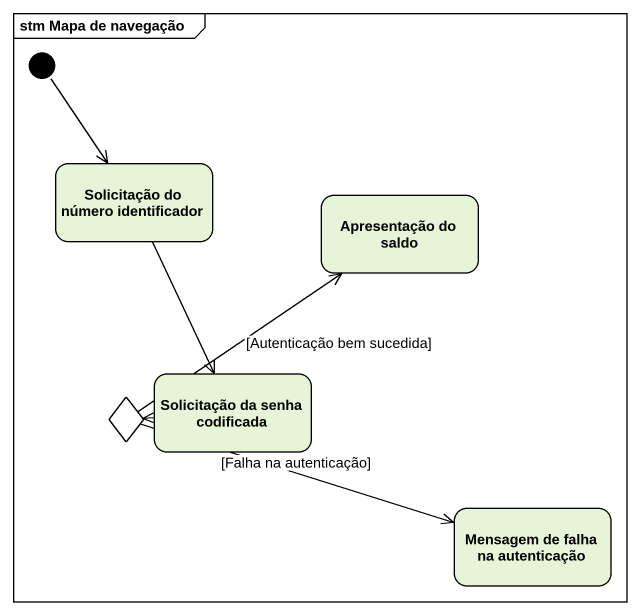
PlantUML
@startuml
mainframe stm Mapa de navegação
hide empty description
state "Solicitação do número identificador" as Solicitação_do_número
state "Apresentação do saldo" as Apresentação_do_saldo
state "Solicitação da senha codificada" as Solicitação_da_senha
state choice1 <<choice>>
state "Mensagem de falha na autenticação" as Mensagem_de_falha_na
[*] --> Solicitação_do_número
Solicitação_do_número --> Solicitação_da_senha
Solicitação_da_senha -left-> choice1
choice1 -up-> Apresentação_do_saldo : [Autenticação bem sucedida]
choice1 -right-> Mensagem_de_falha_na : [Falha na autenticação]
@enduml
